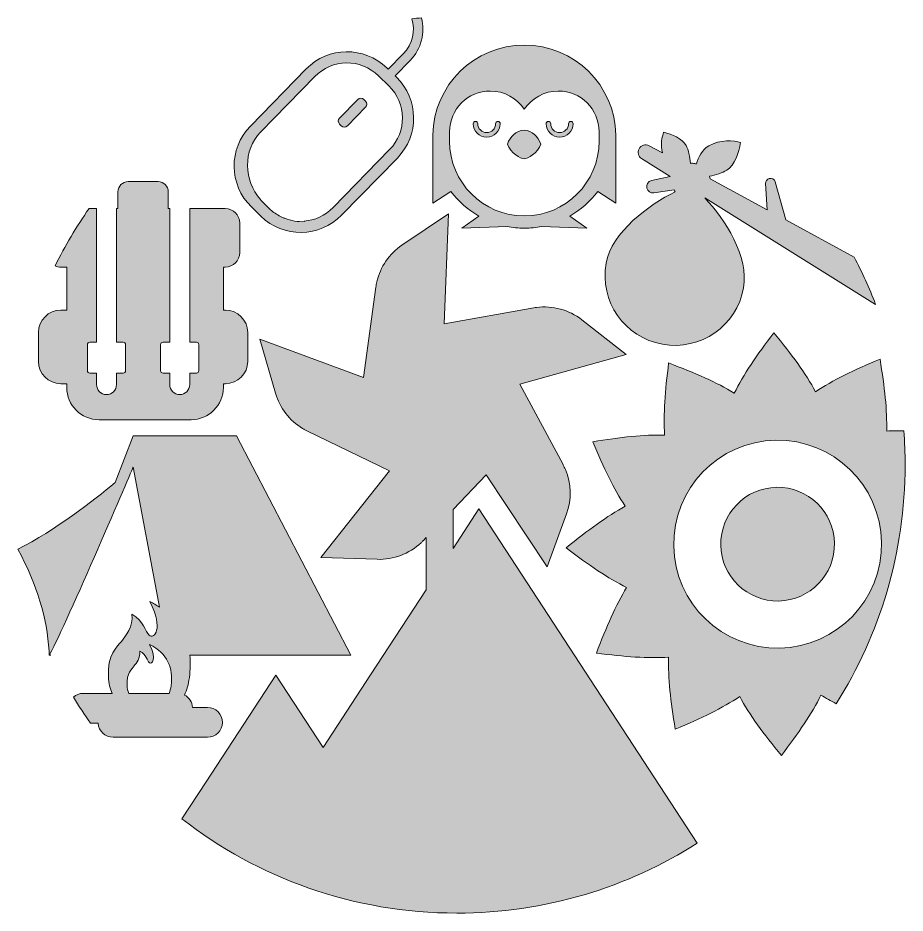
# Model space of a CAD drawing. Header units: inches. Extents: x -2159 to 3042, y -1353 to -29.
# Drawn here: x -944 to -192, y -1353 to -594 of the extents above; entities that cross this region are included whole.
import ezdxf

# ---------------------------------------------------------------- set-up
doc = ezdxf.new("R2010")
doc.units = ezdxf.units.IN
doc.header["$MEASUREMENT"] = 0
doc.layers.add('Layer 1', color=7, linetype='Continuous')

# ---------------------------------------------------------------- blocks, each defined once
blk = doc.blocks.new('block 75')
at = {"layer": 'Layer 1', "true_color": 0xffffff}
h = blk.add_hatch(color=7, dxfattribs=at)
h.dxf.hatch_style = 2
edge = h.paths.add_edge_path()
edge.add_spline(control_points=[(-738.14, -762.27), (-719.01, -780.94), (-688.36, -780.55), (-669.7, -761.41), (-669.7, -761.41), (-622.42, -712.93), (-622.42, -712.93), (-603.75, -693.79), (-604.14, -663.15), (-623.28, -644.48), (-623.28, -644.48), (-624.42, -643.36), (-624.42, -643.36), (-624.42, -643.36), (-611.61, -630.23), (-611.61, -630.23), (-602.01, -620.38), (-598.82, -606.62), (-601.99, -594.17), (-604.72, -594.38), (-607.44, -594.63), (-610.16, -594.9), (-607.1, -605.03), (-609.49, -616.49), (-617.39, -624.6), (-617.39, -624.6), (-630.2, -637.73), (-630.2, -637.73), (-630.2, -637.73), (-631.35, -636.61), (-631.35, -636.61), (-650.48, -617.95), (-681.13, -618.34), (-699.79, -637.47), (-699.79, -637.47), (-747.07, -685.96), (-747.07, -685.96), (-765.73, -705.1), (-765.35, -735.74), (-746.21, -754.41), (-746.21, -754.41), (-738.14, -762.27), (-738.14, -762.27)], knot_values=[0, 0, 0, 0, 1, 1, 1, 2, 2, 2, 3, 3, 3, 4, 4, 4, 5, 5, 5, 6, 6, 6, 7, 7, 7, 8, 8, 8, 9, 9, 9, 10, 10, 10, 11, 11, 11, 12, 12, 12, 13, 13, 13, 14, 14, 14, 14], degree=3, periodic=1)
edge = h.paths.add_edge_path()
edge.add_spline(control_points=[(-738.46, -690.99), (-738.46, -690.99), (-726.82, -679.05), (-726.82, -679.05), (-726.82, -679.05), (-692.52, -643.88), (-692.52, -643.88), (-677.78, -628.76), (-653.57, -628.46), (-638.45, -643.2), (-638.45, -643.2), (-629.68, -651.75), (-629.68, -651.75), (-614.57, -666.5), (-614.26, -690.7), (-629, -705.82), (-629, -705.82), (-676.97, -755.01), (-676.97, -755.01), (-683.75, -761.96), (-692.52, -765.77), (-701.5, -766.43), (-701.31, -766.61), (-701.14, -766.76), (-701.02, -766.88), (-706.76, -767.13), (-712.54, -766.18), (-717.97, -764.04), (-718.29, -763.92), (-718.6, -763.79), (-718.92, -763.66), (-719.03, -763.61), (-719.15, -763.56), (-719.27, -763.51), (-722.42, -762.18), (-725.43, -760.41), (-728.21, -758.18), (-729.36, -757.28), (-730.48, -756.31), (-731.55, -755.26), (-731.55, -755.26), (-736.17, -750.76), (-736.17, -750.76), (-736.66, -750.28), (-737.14, -749.78), (-737.6, -749.28), (-737.6, -749.28), (-737.73, -749.16), (-737.73, -749.16), (-738.06, -748.84), (-738.33, -748.51), (-738.58, -748.18), (-752.54, -732.06), (-753.47, -706.39), (-738.46, -690.99)], knot_values=[0, 0, 0, 0, 1, 1, 1, 2, 2, 2, 3, 3, 3, 4, 4, 4, 5, 5, 5, 6, 6, 6, 7, 7, 7, 8, 8, 8, 9, 9, 9, 10, 10, 10, 11, 11, 11, 12, 12, 12, 13, 13, 13, 14, 14, 14, 15, 15, 15, 16, 16, 16, 17, 17, 17, 18, 18, 18, 18], degree=3, periodic=1)
h = blk.add_hatch(color=7, dxfattribs=at)
h.dxf.hatch_style = 2
edge = h.paths.add_edge_path()
edge.add_spline(control_points=[(-553.4, -762.14), (-553.4, -762.14), (-567.77, -772.43), (-567.77, -772.43), (-567.77, -772.43), (-529.46, -771.03), (-529.46, -771.03), (-524.71, -771.94), (-519.82, -772.43), (-514.8, -772.43), (-509.78, -772.43), (-504.89, -771.94), (-500.14, -771.03), (-500.14, -771.03), (-461.83, -772.43), (-461.83, -772.43), (-461.83, -772.43), (-476.2, -762.14), (-476.2, -762.14), (-466.96, -756.84), (-458.91, -749.7), (-452.57, -741.21), (-452.57, -741.21), (-437.18, -751.08), (-437.18, -751.08), (-437.18, -751.08), (-437.18, -693.35), (-437.18, -693.35), (-437.18, -693.35), (-437.22, -693.38), (-437.22, -693.38), (-437.98, -651.18), (-472.41, -617.19), (-514.8, -617.19), (-557.19, -617.19), (-591.62, -651.18), (-592.38, -693.38), (-592.38, -693.38), (-592.42, -693.35), (-592.42, -693.35), (-592.42, -693.35), (-592.42, -751.08), (-592.42, -751.08), (-592.42, -751.08), (-577.03, -741.21), (-577.03, -741.21), (-570.69, -749.7), (-562.64, -756.84), (-553.4, -762.14)], knot_values=[0, 0, 0, 0, 1, 1, 1, 2, 2, 2, 3, 3, 3, 4, 4, 4, 5, 5, 5, 6, 6, 6, 7, 7, 7, 8, 8, 8, 9, 9, 9, 10, 10, 10, 11, 11, 11, 12, 12, 12, 13, 13, 13, 14, 14, 14, 15, 15, 15, 16, 16, 16, 16], degree=3, periodic=1)
edge = h.paths.add_edge_path()
edge.add_spline(control_points=[(-578.18, -690.71), (-578.18, -671.62), (-562.71, -656.15), (-543.62, -656.15), (-531.58, -656.15), (-520.99, -662.31), (-514.8, -671.64), (-508.61, -662.31), (-498.02, -656.15), (-485.98, -656.15), (-466.89, -656.15), (-451.42, -671.62), (-451.42, -690.71), (-451.42, -693.35), (-451.42, -698.61), (-451.42, -698.61), (-451.42, -733.61), (-479.8, -761.99), (-514.8, -761.99), (-549.8, -761.99), (-578.18, -733.61), (-578.18, -698.61), (-578.18, -698.61), (-578.18, -693.43), (-578.18, -690.71)], knot_values=[0, 0, 0, 0, 1, 1, 1, 2, 2, 2, 3, 3, 3, 4, 4, 4, 5, 5, 5, 6, 6, 6, 7, 7, 7, 8, 8, 8, 8], degree=3, periodic=1)
h = blk.add_hatch(color=7, dxfattribs=at)
h.dxf.hatch_style = 2
edge = h.paths.add_edge_path()
edge.add_spline(control_points=[(-669.96, -685.7), (-668.52, -687.11), (-666.21, -687.08), (-664.8, -685.63), (-664.8, -685.63), (-649.34, -669.78), (-649.34, -669.78), (-647.94, -668.34), (-647.96, -666.03), (-649.41, -664.62), (-649.41, -664.62), (-650.82, -663.24), (-650.82, -663.24), (-652.27, -661.84), (-654.58, -661.87), (-655.98, -663.31), (-655.98, -663.31), (-671.44, -679.16), (-671.44, -679.16), (-672.85, -680.6), (-672.82, -682.91), (-671.37, -684.32), (-671.37, -684.32), (-669.96, -685.7), (-669.96, -685.7)], knot_values=[0, 0, 0, 0, 1, 1, 1, 2, 2, 2, 3, 3, 3, 4, 4, 4, 5, 5, 5, 6, 6, 6, 7, 7, 7, 8, 8, 8, 8], degree=3, periodic=1)
h = blk.add_hatch(color=7, dxfattribs=at)
h.dxf.hatch_style = 2
edge = h.paths.add_edge_path()
edge.add_spline(control_points=[(-546.7, -695.29), (-540.39, -695.29), (-535.26, -690.15), (-535.26, -683.85), (-535.26, -682.77), (-536.13, -681.91), (-537.2, -681.91), (-538.27, -681.91), (-539.14, -682.77), (-539.14, -683.85), (-539.14, -688.01), (-542.53, -691.41), (-546.7, -691.41), (-550.87, -691.41), (-554.26, -688.01), (-554.26, -683.85), (-554.26, -682.77), (-555.13, -681.91), (-556.2, -681.91), (-557.27, -681.91), (-558.14, -682.77), (-558.14, -683.85), (-558.14, -690.15), (-553.01, -695.29), (-546.7, -695.29)], knot_values=[0, 0, 0, 0, 1, 1, 1, 2, 2, 2, 3, 3, 3, 4, 4, 4, 5, 5, 5, 6, 6, 6, 7, 7, 7, 8, 8, 8, 8], degree=3, periodic=1)
h = blk.add_hatch(color=7, dxfattribs=at)
h.dxf.hatch_style = 2
edge = h.paths.add_edge_path()
edge.add_spline(control_points=[(-484.89, -695.29), (-478.58, -695.29), (-473.45, -690.15), (-473.45, -683.85), (-473.45, -682.77), (-474.32, -681.91), (-475.39, -681.91), (-476.46, -681.91), (-477.33, -682.77), (-477.33, -683.85), (-477.33, -688.01), (-480.72, -691.41), (-484.89, -691.41), (-489.06, -691.41), (-492.45, -688.01), (-492.45, -683.85), (-492.45, -682.77), (-493.32, -681.91), (-494.39, -681.91), (-495.46, -681.91), (-496.33, -682.77), (-496.33, -683.85), (-496.33, -690.15), (-491.2, -695.29), (-484.89, -695.29)], knot_values=[0, 0, 0, 0, 1, 1, 1, 2, 2, 2, 3, 3, 3, 4, 4, 4, 5, 5, 5, 6, 6, 6, 7, 7, 7, 8, 8, 8, 8], degree=3, periodic=1)
h = blk.add_hatch(color=7, dxfattribs=at)
h.dxf.hatch_style = 2
edge = h.paths.add_edge_path()
edge.add_spline(control_points=[(-514.96, -713.56), (-512.22, -713.56), (-503.32, -708.87), (-500.73, -701.08), (-503.4, -694.56), (-507.85, -689.71), (-514.96, -689.3), (-522.08, -689.71), (-526.53, -694.56), (-529.2, -701.08), (-526.61, -708.87), (-517.71, -713.56), (-514.96, -713.56)], knot_values=[0, 0, 0, 0, 1, 1, 1, 2, 2, 2, 3, 3, 3, 4, 4, 4, 4], degree=3, periodic=1)
h = blk.add_hatch(color=7, dxfattribs=at)
h.dxf.hatch_style = 2
edge = h.paths.add_edge_path()
edge.add_spline(control_points=[(-445.48, -802.15), (-451.22, -834.33), (-429.78, -865.07), (-397.6, -870.81), (-365.42, -876.56), (-334.68, -855.12), (-328.94, -822.94), (-324.32, -797.06), (-344.49, -764.44), (-361.88, -746.78), (-361.88, -746.78), (-217.07, -836.99), (-217.07, -836.99), (-222.35, -823.21), (-228.42, -809.81), (-235.21, -796.85), (-235.21, -796.85), (-293.14, -765.43), (-293.14, -765.43), (-293.14, -765.43), (-302.07, -733.24), (-302.07, -733.24), (-302.69, -731.02), (-304.98, -729.72), (-307.2, -730.34), (-309.12, -730.87), (-310.35, -732.68), (-310.24, -734.59), (-310.24, -734.59), (-308.94, -756.86), (-308.94, -756.86), (-308.94, -756.86), (-357.29, -730.64), (-357.29, -730.64), (-357.44, -729.85), (-357.62, -729.07), (-357.87, -728.32), (-352.31, -727.34), (-346.93, -725.4), (-343.21, -723.22), (-336.43, -719.26), (-332.88, -708.2), (-331.4, -699.91), (-337.13, -697.99), (-348.88, -697.02), (-358.44, -702.73), (-364.31, -706.24), (-367.21, -712.13), (-368.91, -717.98), (-369.36, -717.85), (-369.81, -717.74), (-370.28, -717.66), (-371.54, -717.43), (-372.78, -717.38), (-374.01, -717.45), (-374.25, -711.89), (-375.76, -706.17), (-377.66, -702.35), (-380.62, -696.39), (-389.76, -692.76), (-396.68, -691.04), (-398.22, -694.78), (-399.47, -701.75), (-397.8, -708.67), (-397.8, -708.67), (-409.02, -702.58), (-409.02, -702.58), (-412.08, -700.92), (-415.91, -702.06), (-417.57, -705.12), (-419.16, -708.06), (-418.16, -711.72), (-415.36, -713.47), (-415.36, -713.47), (-391.04, -728.62), (-391.04, -728.62), (-391.04, -728.62), (-406.92, -732.1), (-406.92, -732.1), (-409.8, -732.73), (-411.63, -735.57), (-411, -738.45), (-410.39, -741.21), (-407.73, -743), (-404.98, -742.58), (-404.98, -742.58), (-387.81, -739.96), (-387.81, -739.96), (-387.54, -740.57), (-387.25, -741.17), (-386.9, -741.74), (-408.97, -752.14), (-440.81, -775.97), (-445.48, -802.15)], knot_values=[0, 0, 0, 0, 1, 1, 1, 2, 2, 2, 3, 3, 3, 4, 4, 4, 5, 5, 5, 6, 6, 6, 7, 7, 7, 8, 8, 8, 9, 9, 9, 10, 10, 10, 11, 11, 11, 12, 12, 12, 13, 13, 13, 14, 14, 14, 15, 15, 15, 16, 16, 16, 17, 17, 17, 18, 18, 18, 19, 19, 19, 20, 20, 20, 21, 21, 21, 22, 22, 22, 23, 23, 23, 24, 24, 24, 25, 25, 25, 26, 26, 26, 27, 27, 27, 28, 28, 28, 29, 29, 29, 30, 30, 30, 31, 31, 31, 31], degree=3, periodic=1)
h = blk.add_hatch(color=7, dxfattribs=at)
h.dxf.hatch_style = 2
edge = h.paths.add_edge_path()
edge.add_spline(control_points=[(-907.76, -904.24), (-907.76, -904.24), (-902.73, -904.24), (-902.73, -904.24), (-902.73, -904.24), (-902.73, -907.38), (-902.73, -907.38), (-902.73, -922.52), (-890.46, -934.79), (-875.32, -934.79), (-875.32, -934.79), (-797.34, -934.79), (-797.34, -934.79), (-782.2, -934.79), (-769.93, -922.52), (-769.93, -907.38), (-769.93, -907.38), (-769.93, -904.24), (-769.93, -904.24), (-769.93, -904.24), (-768.17, -904.24), (-768.17, -904.24), (-757.72, -904.24), (-749.24, -895.77), (-749.24, -885.32), (-749.24, -885.32), (-749.24, -860.84), (-749.24, -860.84), (-749.24, -850.39), (-757.72, -841.92), (-768.17, -841.92), (-768.17, -841.92), (-769.93, -841.92), (-769.93, -841.92), (-769.93, -841.92), (-769.93, -805.41), (-769.93, -805.41), (-769.93, -805.41), (-768.35, -805.41), (-768.35, -805.41), (-761.55, -805.41), (-756.05, -799.9), (-756.05, -793.11), (-756.05, -793.11), (-756.05, -768.08), (-756.05, -768.08), (-756.05, -761.29), (-761.55, -755.79), (-768.35, -755.79), (-768.35, -755.79), (-798.5, -755.79), (-798.5, -755.79), (-798.5, -755.79), (-798.5, -869.13), (-798.5, -869.13), (-798.5, -869.13), (-792.76, -869.13), (-792.76, -869.13), (-791.65, -869.13), (-790.75, -870.04), (-790.75, -871.15), (-790.75, -871.15), (-790.75, -893.24), (-790.75, -893.24), (-790.75, -894.35), (-791.65, -895.26), (-792.76, -895.26), (-792.76, -895.26), (-798.5, -895.26), (-798.5, -895.26), (-798.5, -895.26), (-798.5, -905.05), (-798.5, -905.05), (-798.5, -909.71), (-802.28, -913.49), (-806.94, -913.49), (-811.6, -913.49), (-815.37, -909.71), (-815.37, -905.05), (-815.37, -905.05), (-815.37, -895.26), (-815.37, -895.26), (-815.37, -895.26), (-821.11, -895.26), (-821.11, -895.26), (-822.23, -895.26), (-823.13, -894.35), (-823.13, -893.24), (-823.13, -893.24), (-823.13, -871.15), (-823.13, -871.15), (-823.13, -870.04), (-822.23, -869.13), (-821.11, -869.13), (-821.11, -869.13), (-815.37, -869.13), (-815.37, -869.13), (-815.37, -869.13), (-815.37, -755.79), (-815.37, -755.79), (-815.37, -755.79), (-816.6, -755.79), (-816.6, -755.79), (-816.6, -755.79), (-816.6, -741.63), (-816.6, -741.63), (-816.6, -736.82), (-820.5, -732.93), (-825.31, -732.93), (-825.31, -732.93), (-850.62, -732.93), (-850.62, -732.93), (-855.43, -732.93), (-859.33, -736.82), (-859.33, -741.63), (-859.33, -741.63), (-859.33, -755.79), (-859.33, -755.79), (-859.33, -755.79), (-860.55, -755.79), (-860.55, -755.79), (-860.55, -755.79), (-860.55, -869.13), (-860.55, -869.13), (-860.55, -869.13), (-854.81, -869.13), (-854.81, -869.13), (-853.7, -869.13), (-852.79, -870.04), (-852.79, -871.15), (-852.79, -871.15), (-852.79, -893.24), (-852.79, -893.24), (-852.79, -894.35), (-853.7, -895.26), (-854.81, -895.26), (-854.81, -895.26), (-860.55, -895.26), (-860.55, -895.26), (-860.55, -895.26), (-860.55, -905.05), (-860.55, -905.05), (-860.55, -909.71), (-864.33, -913.49), (-868.99, -913.49), (-873.65, -913.49), (-877.42, -909.71), (-877.42, -905.05), (-877.42, -905.05), (-877.42, -895.26), (-877.42, -895.26), (-877.42, -895.26), (-883.16, -895.26), (-883.16, -895.26), (-884.27, -895.26), (-885.18, -894.35), (-885.18, -893.24), (-885.18, -893.24), (-885.18, -871.15), (-885.18, -871.15), (-885.18, -870.04), (-884.27, -869.13), (-883.16, -869.13), (-883.16, -869.13), (-877.42, -869.13), (-877.42, -869.13), (-877.42, -869.13), (-877.42, -755.79), (-877.42, -755.79), (-877.42, -755.79), (-883.83, -755.79), (-883.83, -755.79), (-894.57, -771.17), (-904.2, -787.39), (-912.6, -804.32), (-911.07, -805.01), (-909.37, -805.41), (-907.58, -805.41), (-907.58, -805.41), (-902.73, -805.41), (-902.73, -805.41), (-902.73, -805.41), (-902.73, -841.92), (-902.73, -841.92), (-902.73, -841.92), (-907.76, -841.92), (-907.76, -841.92), (-918.21, -841.92), (-926.68, -850.39), (-926.68, -860.84), (-926.68, -860.84), (-926.68, -885.32), (-926.68, -885.32), (-926.68, -895.77), (-918.21, -904.24), (-907.76, -904.24)], knot_values=[0, 0, 0, 0, 1, 1, 1, 2, 2, 2, 3, 3, 3, 4, 4, 4, 5, 5, 5, 6, 6, 6, 7, 7, 7, 8, 8, 8, 9, 9, 9, 10, 10, 10, 11, 11, 11, 12, 12, 12, 13, 13, 13, 14, 14, 14, 15, 15, 15, 16, 16, 16, 17, 17, 17, 18, 18, 18, 19, 19, 19, 20, 20, 20, 21, 21, 21, 22, 22, 22, 23, 23, 23, 24, 24, 24, 25, 25, 25, 26, 26, 26, 27, 27, 27, 28, 28, 28, 29, 29, 29, 30, 30, 30, 31, 31, 31, 32, 32, 32, 33, 33, 33, 34, 34, 34, 35, 35, 35, 36, 36, 36, 37, 37, 37, 38, 38, 38, 39, 39, 39, 40, 40, 40, 41, 41, 41, 42, 42, 42, 43, 43, 43, 44, 44, 44, 45, 45, 45, 46, 46, 46, 47, 47, 47, 48, 48, 48, 49, 49, 49, 50, 50, 50, 51, 51, 51, 52, 52, 52, 53, 53, 53, 54, 54, 54, 55, 55, 55, 56, 56, 56, 57, 57, 57, 58, 58, 58, 59, 59, 59, 60, 60, 60, 61, 61, 61, 62, 62, 62, 63, 63, 63, 64, 64, 64, 65, 65, 65, 65], degree=3, periodic=1)
h = blk.add_hatch(color=7, dxfattribs=at)
h.dxf.hatch_style = 2
edge = h.paths.add_edge_path()
edge.add_spline(control_points=[(-575.16, -1043.82), (-575.16, -1043.82), (-575.16, -1010.79), (-575.16, -1010.79), (-575.16, -1010.79), (-547.1, -981.57), (-547.1, -981.57), (-547.1, -981.57), (-495.32, -1059.44), (-495.32, -1059.44), (-495.32, -1059.44), (-479.02, -1014.63), (-479.02, -1014.63), (-474.56, -1002.37), (-474.96, -988.93), (-480, -977.01), (-480, -977.01), (-480, -977.01), (-480, -977.01), (-480, -977.01), (-480, -977.01), (-480, -977), (-480.3, -976.3), (-480.61, -975.6), (-480.94, -974.9), (-481.28, -974.18), (-481.64, -973.47), (-482.01, -972.77), (-482.01, -972.77), (-518.5, -904.6), (-518.5, -904.6), (-518.5, -904.6), (-428.44, -879.42), (-428.44, -879.42), (-428.44, -879.42), (-466.02, -850.07), (-466.02, -850.07), (-476.92, -841.56), (-490.76, -837.83), (-504.4, -839.62), (-505.19, -839.72), (-505.98, -839.84), (-506.76, -839.98), (-506.76, -839.98), (-582.87, -853.62), (-582.87, -853.62), (-582.87, -853.62), (-578.99, -760.18), (-578.99, -760.18), (-578.99, -760.18), (-618.51, -786.86), (-618.51, -786.86), (-629.33, -794.16), (-636.9, -805.27), (-639.83, -817.87), (-639.83, -817.87), (-639.83, -817.87), (-639.83, -817.88), (-640, -818.62), (-640.17, -819.37), (-640.31, -820.13), (-640.46, -820.91), (-640.59, -821.7), (-640.7, -822.49), (-640.7, -822.49), (-651.24, -899.08), (-651.24, -899.08), (-651.24, -899.08), (-738.91, -866.52), (-738.91, -866.52), (-738.91, -866.52), (-725.75, -912.35), (-725.75, -912.35), (-722.15, -924.89), (-713.93, -935.53), (-702.84, -942.21), (-702.84, -942.21), (-702.84, -942.21), (-702.84, -942.21), (-702.84, -942.21), (-702.84, -942.21), (-702.84, -942.22), (-702.18, -942.61), (-701.52, -943), (-700.84, -943.36), (-700.15, -943.74), (-699.44, -944.11), (-698.72, -944.46), (-698.72, -944.46), (-629.13, -978.16), (-629.13, -978.16), (-629.13, -978.16), (-687.2, -1051.47), (-687.2, -1051.47), (-687.2, -1051.47), (-639.54, -1053.12), (-639.54, -1053.12), (-625.72, -1053.6), (-612.33, -1048.49), (-602.35, -1039.01), (-601.79, -1038.49), (-601.25, -1037.95), (-600.72, -1037.4), (-600.7, -1037.38), (-600.67, -1037.36), (-600.65, -1037.34), (-600.65, -1037.34), (-598.13, -1034.72), (-598.13, -1034.72), (-598.13, -1034.72), (-598.13, -1079), (-598.13, -1079), (-598.13, -1079), (-645.27, -1151.17), (-645.27, -1151.17), (-645.27, -1151.17), (-685.36, -1212.57), (-685.36, -1212.57), (-685.36, -1212.57), (-725.36, -1151.29), (-725.36, -1151.29), (-725.36, -1151.29), (-784.58, -1241.69), (-784.58, -1241.69), (-784.58, -1241.69), (-784.58, -1241.69), (-784.58, -1241.69), (-784.58, -1241.69), (-805.15, -1273.08), (-805.15, -1273.08), (-740.78, -1323.17), (-659.88, -1353), (-572, -1353), (-496.99, -1353), (-427.06, -1331.26), (-368.16, -1293.75), (-368.16, -1293.75), (-553.27, -1010.3), (-553.27, -1010.3), (-553.27, -1010.3), (-575.16, -1043.82), (-575.16, -1043.82)], knot_values=[0, 0, 0, 0, 1, 1, 1, 2, 2, 2, 3, 3, 3, 4, 4, 4, 5, 5, 5, 6, 6, 6, 7, 7, 7, 8, 8, 8, 9, 9, 9, 10, 10, 10, 11, 11, 11, 12, 12, 12, 13, 13, 13, 14, 14, 14, 15, 15, 15, 16, 16, 16, 17, 17, 17, 18, 18, 18, 19, 19, 19, 20, 20, 20, 21, 21, 21, 22, 22, 22, 23, 23, 23, 24, 24, 24, 25, 25, 25, 26, 26, 26, 27, 27, 27, 28, 28, 28, 29, 29, 29, 30, 30, 30, 31, 31, 31, 32, 32, 32, 33, 33, 33, 34, 34, 34, 35, 35, 35, 36, 36, 36, 37, 37, 37, 38, 38, 38, 39, 39, 39, 40, 40, 40, 41, 41, 41, 42, 42, 42, 43, 43, 43, 44, 44, 44, 45, 45, 45, 46, 46, 46, 47, 47, 47, 47], degree=3, periodic=1)
h = blk.add_hatch(color=7, dxfattribs=at)
h.dxf.hatch_style = 2
edge = h.paths.add_edge_path()
edge.add_spline(control_points=[(-193.08, -944.1), (-198.13, -944.04), (-202.98, -944.15), (-207.62, -944.44), (-207.15, -927.04), (-209.33, -907.02), (-213.26, -883.48), (-235.29, -892.64), (-253.42, -901.42), (-267.92, -911.05), (-276.21, -895.75), (-288.11, -879.49), (-303.28, -861.08), (-317.78, -880.03), (-329.09, -896.7), (-336.83, -912.28), (-351.66, -903.18), (-370.1, -895.05), (-392.44, -886.69), (-395.53, -910.35), (-396.99, -930.44), (-395.9, -947.81), (-413.29, -947.34), (-433.32, -949.52), (-456.85, -953.45), (-447.7, -975.48), (-438.92, -993.61), (-429.29, -1008.11), (-444.59, -1016.4), (-460.84, -1028.3), (-479.26, -1043.47), (-460.31, -1057.97), (-443.64, -1069.28), (-428.06, -1077.02), (-437.16, -1091.85), (-445.29, -1110.29), (-453.65, -1132.63), (-429.99, -1135.72), (-409.9, -1137.18), (-392.53, -1136.09), (-393, -1153.49), (-390.82, -1173.51), (-386.89, -1197.04), (-364.86, -1187.89), (-346.73, -1179.11), (-332.23, -1169.48), (-323.94, -1184.78), (-312.04, -1201.03), (-296.87, -1219.45), (-282.37, -1200.5), (-271.05, -1183.83), (-263.31, -1168.25), (-259.28, -1170.72), (-254.97, -1173.13), (-250.39, -1175.48), (-213.41, -1116.86), (-192, -1047.43), (-192, -973), (-192, -963.28), (-192.37, -953.64), (-193.08, -944.1)], knot_values=[0, 0, 0, 0, 1, 1, 1, 2, 2, 2, 3, 3, 3, 4, 4, 4, 5, 5, 5, 6, 6, 6, 7, 7, 7, 8, 8, 8, 9, 9, 9, 10, 10, 10, 11, 11, 11, 12, 12, 12, 13, 13, 13, 14, 14, 14, 15, 15, 15, 16, 16, 16, 17, 17, 17, 18, 18, 18, 19, 19, 19, 20, 20, 20, 20], degree=3, periodic=1)
edge = h.paths.add_edge_path()
edge.add_spline(control_points=[(-298.5, -1128.36), (-347.15, -1129.24), (-387.3, -1090.5), (-388.17, -1041.84), (-389.04, -993.18), (-350.31, -953.03), (-301.65, -952.16), (-252.99, -951.29), (-212.84, -990.03), (-211.97, -1038.69), (-211.1, -1087.34), (-249.84, -1127.49), (-298.5, -1128.36)], knot_values=[0, 0, 0, 0, 1, 1, 1, 2, 2, 2, 3, 3, 3, 4, 4, 4, 4], degree=3, periodic=1)
h = blk.add_hatch(color=7, dxfattribs=at)
h.dxf.hatch_style = 2
edge = h.paths.add_edge_path()
edge.add_spline(control_points=[(-770.76, -1191.32), (-770.76, -1184.34), (-776.41, -1178.68), (-783.39, -1178.68), (-783.39, -1178.68), (-796.06, -1178.68), (-796.06, -1178.68), (-796.31, -1174.07), (-799.03, -1170.12), (-802.92, -1168.13), (-800.94, -1163.9), (-799.54, -1158.99), (-798.79, -1153.39), (-797.88, -1146.64), (-797.73, -1140.25), (-798.4, -1134.22), (-798.4, -1134.22), (-764.03, -1134.22), (-764.03, -1134.22), (-764.03, -1134.22), (-764.03, -1134.22), (-764.03, -1134.22), (-764.03, -1134.22), (-661.81, -1134.22), (-661.81, -1134.22), (-661.81, -1134.22), (-758.78, -948.3), (-758.78, -948.3), (-758.78, -948.3), (-846.4, -948.3), (-846.4, -948.3), (-846.4, -948.3), (-861.62, -988.09), (-861.62, -988.09), (-880.06, -1003.38), (-912.58, -1028.61), (-944.12, -1044.53), (-927.91, -1074.44), (-919.34, -1102.95), (-917.72, -1130.94), (-917.66, -1132.03), (-917.58, -1133.13), (-917.54, -1134.22), (-917.31, -1133.83), (-917.06, -1133.39), (-916.81, -1132.92), (-903.04, -1108.01), (-846.4, -975.01), (-846.4, -975.01), (-846.4, -975.01), (-824.07, -1093.69), (-824.07, -1093.69), (-826.6, -1092.02), (-829.32, -1090.42), (-832.26, -1088.91), (-820.24, -1112.4), (-828.74, -1120.92), (-832.76, -1117.47), (-836.18, -1114.53), (-837.28, -1105.13), (-847.5, -1099.64), (-846.02, -1110.01), (-853.11, -1118.36), (-856.4, -1122.67), (-859.7, -1126.99), (-868.59, -1133.97), (-867.44, -1152.89), (-867.12, -1158.19), (-865.99, -1162.79), (-864.22, -1166.75), (-864.22, -1166.75), (-888.49, -1166.75), (-888.49, -1166.75), (-888.52, -1166.75), (-888.56, -1166.75), (-888.6, -1166.75), (-888.63, -1166.75), (-888.67, -1166.75), (-888.7, -1166.75), (-891.91, -1166.75), (-894.83, -1167.95), (-897.06, -1169.93), (-892.48, -1177.47), (-887.64, -1184.83), (-882.57, -1192.01), (-882.57, -1192.01), (-876.03, -1192.01), (-876.03, -1192.01), (-875.67, -1198.66), (-870.18, -1203.95), (-863.44, -1203.95), (-863.4, -1203.95), (-863.37, -1203.94), (-863.33, -1203.94), (-863.29, -1203.94), (-863.26, -1203.95), (-863.22, -1203.95), (-863.22, -1203.95), (-783.39, -1203.95), (-783.39, -1203.95), (-776.41, -1203.95), (-770.76, -1198.29), (-770.76, -1191.32)], knot_values=[0, 0, 0, 0, 1, 1, 1, 2, 2, 2, 3, 3, 3, 4, 4, 4, 5, 5, 5, 6, 6, 6, 7, 7, 7, 8, 8, 8, 9, 9, 9, 10, 10, 10, 11, 11, 11, 12, 12, 12, 13, 13, 13, 14, 14, 14, 15, 15, 15, 16, 16, 16, 17, 17, 17, 18, 18, 18, 19, 19, 19, 20, 20, 20, 21, 21, 21, 22, 22, 22, 23, 23, 23, 24, 24, 24, 25, 25, 25, 26, 26, 26, 27, 27, 27, 28, 28, 28, 29, 29, 29, 30, 30, 30, 31, 31, 31, 32, 32, 32, 33, 33, 33, 34, 34, 34, 34], degree=3, periodic=1)
edge = h.paths.add_edge_path()
edge.add_spline(control_points=[(-814.3, -1160.23), (-814.62, -1162.64), (-815.17, -1164.8), (-815.91, -1166.75), (-815.91, -1166.75), (-850.16, -1166.75), (-850.16, -1166.75), (-850.94, -1164.77), (-851.46, -1162.52), (-851.61, -1159.95), (-852.23, -1149.67), (-847.4, -1145.88), (-845.61, -1143.53), (-843.82, -1141.19), (-839.97, -1136.65), (-840.77, -1131.01), (-835.22, -1133.99), (-834.62, -1139.11), (-832.76, -1140.7), (-830.58, -1142.58), (-825.96, -1137.95), (-832.49, -1125.18), (-817.18, -1133.05), (-812.26, -1145), (-814.3, -1160.23)], knot_values=[0, 0, 0, 0, 1, 1, 1, 2, 2, 2, 3, 3, 3, 4, 4, 4, 5, 5, 5, 6, 6, 6, 7, 7, 7, 8, 8, 8, 8], degree=3, periodic=1)
h = blk.add_hatch(color=7, dxfattribs=at)
h.dxf.hatch_style = 2
edge = h.paths.add_edge_path()
edge.add_spline(control_points=[(-300.94, -992.08), (-327.55, -992.55), (-348.74, -1014.51), (-348.26, -1041.13), (-347.78, -1067.74), (-325.82, -1088.93), (-299.21, -1088.45), (-272.6, -1087.98), (-251.41, -1066.01), (-251.89, -1039.4), (-252.36, -1012.79), (-274.32, -991.6), (-300.94, -992.08)], knot_values=[0, 0, 0, 0, 1, 1, 1, 2, 2, 2, 3, 3, 3, 4, 4, 4, 4], degree=3, periodic=1)
h = blk.add_hatch(color=7, dxfattribs=at)
h.dxf.hatch_style = 2
h.paths.add_polyline_path([(-917.54, -1134.22), (-917.54, -1134.22), (-916.2, -1134.22), (-916.2, -1134.22)])
at = {"layer": 'Layer 1', "lineweight": 0}
blk.add_lwpolyline([(-917.54, -1134.22), (-917.54, -1134.22), (-916.2, -1134.22), (-916.2, -1134.22), (-917.54, -1134.22)], dxfattribs=at)
for points, knots in [([(-738.14, -762.27), (-719.01, -780.94), (-688.36, -780.55), (-669.7, -761.41), (-669.7, -761.41), (-622.42, -712.93), (-622.42, -712.93), (-603.75, -693.79), (-604.14, -663.15), (-623.28, -644.48), (-623.28, -644.48), (-624.42, -643.36), (-624.42, -643.36), (-624.42, -643.36), (-611.61, -630.23), (-611.61, -630.23), (-602.01, -620.38), (-598.82, -606.62), (-601.99, -594.17), (-604.72, -594.38), (-607.44, -594.63), (-610.16, -594.9), (-607.1, -605.03), (-609.49, -616.49), (-617.39, -624.6), (-617.39, -624.6), (-630.2, -637.73), (-630.2, -637.73), (-630.2, -637.73), (-631.35, -636.61), (-631.35, -636.61), (-650.48, -617.95), (-681.13, -618.34), (-699.79, -637.47), (-699.79, -637.47), (-747.07, -685.96), (-747.07, -685.96), (-765.73, -705.1), (-765.35, -735.74), (-746.21, -754.41), (-746.21, -754.41), (-738.14, -762.27), (-738.14, -762.27)], [0, 0, 0, 0, 1, 1, 1, 2, 2, 2, 3, 3, 3, 4, 4, 4, 5, 5, 5, 6, 6, 6, 7, 7, 7, 8, 8, 8, 9, 9, 9, 10, 10, 10, 11, 11, 11, 12, 12, 12, 13, 13, 13, 14, 14, 14, 14]), ([(-553.4, -762.14), (-553.4, -762.14), (-567.77, -772.43), (-567.77, -772.43), (-567.77, -772.43), (-529.46, -771.03), (-529.46, -771.03), (-524.71, -771.94), (-519.82, -772.43), (-514.8, -772.43), (-509.78, -772.43), (-504.89, -771.94), (-500.14, -771.03), (-500.14, -771.03), (-461.83, -772.43), (-461.83, -772.43), (-461.83, -772.43), (-476.2, -762.14), (-476.2, -762.14), (-466.96, -756.84), (-458.91, -749.7), (-452.57, -741.21), (-452.57, -741.21), (-437.18, -751.08), (-437.18, -751.08), (-437.18, -751.08), (-437.18, -693.35), (-437.18, -693.35), (-437.18, -693.35), (-437.22, -693.38), (-437.22, -693.38), (-437.98, -651.18), (-472.41, -617.19), (-514.8, -617.19), (-557.19, -617.19), (-591.62, -651.18), (-592.38, -693.38), (-592.38, -693.38), (-592.42, -693.35), (-592.42, -693.35), (-592.42, -693.35), (-592.42, -751.08), (-592.42, -751.08), (-592.42, -751.08), (-577.03, -741.21), (-577.03, -741.21), (-570.69, -749.7), (-562.64, -756.84), (-553.4, -762.14)], [0, 0, 0, 0, 1, 1, 1, 2, 2, 2, 3, 3, 3, 4, 4, 4, 5, 5, 5, 6, 6, 6, 7, 7, 7, 8, 8, 8, 9, 9, 9, 10, 10, 10, 11, 11, 11, 12, 12, 12, 13, 13, 13, 14, 14, 14, 15, 15, 15, 16, 16, 16, 16]), ([(-738.46, -690.99), (-738.46, -690.99), (-726.82, -679.05), (-726.82, -679.05), (-726.82, -679.05), (-692.52, -643.88), (-692.52, -643.88), (-677.78, -628.76), (-653.57, -628.46), (-638.45, -643.2), (-638.45, -643.2), (-629.68, -651.75), (-629.68, -651.75), (-614.57, -666.5), (-614.26, -690.7), (-629, -705.82), (-629, -705.82), (-676.97, -755.01), (-676.97, -755.01), (-683.75, -761.96), (-692.52, -765.77), (-701.5, -766.43), (-701.31, -766.61), (-701.14, -766.76), (-701.02, -766.88), (-706.76, -767.13), (-712.54, -766.18), (-717.97, -764.04), (-718.29, -763.92), (-718.6, -763.79), (-718.92, -763.66), (-719.03, -763.61), (-719.15, -763.56), (-719.27, -763.51), (-722.42, -762.18), (-725.43, -760.41), (-728.21, -758.18), (-729.36, -757.28), (-730.48, -756.31), (-731.55, -755.26), (-731.55, -755.26), (-736.17, -750.76), (-736.17, -750.76), (-736.66, -750.28), (-737.14, -749.78), (-737.6, -749.28), (-737.6, -749.28), (-737.73, -749.16), (-737.73, -749.16), (-738.06, -748.84), (-738.33, -748.51), (-738.58, -748.18), (-752.54, -732.06), (-753.47, -706.39), (-738.46, -690.99)], [0, 0, 0, 0, 1, 1, 1, 2, 2, 2, 3, 3, 3, 4, 4, 4, 5, 5, 5, 6, 6, 6, 7, 7, 7, 8, 8, 8, 9, 9, 9, 10, 10, 10, 11, 11, 11, 12, 12, 12, 13, 13, 13, 14, 14, 14, 15, 15, 15, 16, 16, 16, 17, 17, 17, 18, 18, 18, 18]), ([(-578.18, -690.71), (-578.18, -671.62), (-562.71, -656.15), (-543.62, -656.15), (-531.58, -656.15), (-520.99, -662.31), (-514.8, -671.64), (-508.61, -662.31), (-498.02, -656.15), (-485.98, -656.15), (-466.89, -656.15), (-451.42, -671.62), (-451.42, -690.71), (-451.42, -693.35), (-451.42, -698.61), (-451.42, -698.61), (-451.42, -733.61), (-479.8, -761.99), (-514.8, -761.99), (-549.8, -761.99), (-578.18, -733.61), (-578.18, -698.61), (-578.18, -698.61), (-578.18, -693.43), (-578.18, -690.71)], [0, 0, 0, 0, 1, 1, 1, 2, 2, 2, 3, 3, 3, 4, 4, 4, 5, 5, 5, 6, 6, 6, 7, 7, 7, 8, 8, 8, 8]), ([(-669.96, -685.7), (-668.52, -687.11), (-666.21, -687.08), (-664.8, -685.63), (-664.8, -685.63), (-649.34, -669.78), (-649.34, -669.78), (-647.94, -668.34), (-647.96, -666.03), (-649.41, -664.62), (-649.41, -664.62), (-650.82, -663.24), (-650.82, -663.24), (-652.27, -661.84), (-654.58, -661.87), (-655.98, -663.31), (-655.98, -663.31), (-671.44, -679.16), (-671.44, -679.16), (-672.85, -680.6), (-672.82, -682.91), (-671.37, -684.32), (-671.37, -684.32), (-669.96, -685.7), (-669.96, -685.7)], [0, 0, 0, 0, 1, 1, 1, 2, 2, 2, 3, 3, 3, 4, 4, 4, 5, 5, 5, 6, 6, 6, 7, 7, 7, 8, 8, 8, 8]), ([(-546.7, -695.29), (-540.39, -695.29), (-535.26, -690.15), (-535.26, -683.85), (-535.26, -682.77), (-536.13, -681.91), (-537.2, -681.91), (-538.27, -681.91), (-539.14, -682.77), (-539.14, -683.85), (-539.14, -688.01), (-542.53, -691.41), (-546.7, -691.41), (-550.87, -691.41), (-554.26, -688.01), (-554.26, -683.85), (-554.26, -682.77), (-555.13, -681.91), (-556.2, -681.91), (-557.27, -681.91), (-558.14, -682.77), (-558.14, -683.85), (-558.14, -690.15), (-553.01, -695.29), (-546.7, -695.29)], [0, 0, 0, 0, 1, 1, 1, 2, 2, 2, 3, 3, 3, 4, 4, 4, 5, 5, 5, 6, 6, 6, 7, 7, 7, 8, 8, 8, 8]), ([(-484.89, -695.29), (-478.58, -695.29), (-473.45, -690.15), (-473.45, -683.85), (-473.45, -682.77), (-474.32, -681.91), (-475.39, -681.91), (-476.46, -681.91), (-477.33, -682.77), (-477.33, -683.85), (-477.33, -688.01), (-480.72, -691.41), (-484.89, -691.41), (-489.06, -691.41), (-492.45, -688.01), (-492.45, -683.85), (-492.45, -682.77), (-493.32, -681.91), (-494.39, -681.91), (-495.46, -681.91), (-496.33, -682.77), (-496.33, -683.85), (-496.33, -690.15), (-491.2, -695.29), (-484.89, -695.29)], [0, 0, 0, 0, 1, 1, 1, 2, 2, 2, 3, 3, 3, 4, 4, 4, 5, 5, 5, 6, 6, 6, 7, 7, 7, 8, 8, 8, 8]), ([(-514.96, -713.56), (-512.22, -713.56), (-503.32, -708.87), (-500.73, -701.08), (-503.4, -694.56), (-507.85, -689.71), (-514.96, -689.3), (-522.08, -689.71), (-526.53, -694.56), (-529.2, -701.08), (-526.61, -708.87), (-517.71, -713.56), (-514.96, -713.56)], [0, 0, 0, 0, 1, 1, 1, 2, 2, 2, 3, 3, 3, 4, 4, 4, 4]), ([(-445.48, -802.15), (-451.22, -834.33), (-429.78, -865.07), (-397.6, -870.81), (-365.42, -876.56), (-334.68, -855.12), (-328.94, -822.94), (-324.32, -797.06), (-344.49, -764.44), (-361.88, -746.78), (-361.88, -746.78), (-217.07, -836.99), (-217.07, -836.99), (-222.35, -823.21), (-228.42, -809.81), (-235.21, -796.85), (-235.21, -796.85), (-293.14, -765.43), (-293.14, -765.43), (-293.14, -765.43), (-302.07, -733.24), (-302.07, -733.24), (-302.69, -731.02), (-304.98, -729.72), (-307.2, -730.34), (-309.12, -730.87), (-310.35, -732.68), (-310.24, -734.59), (-310.24, -734.59), (-308.94, -756.86), (-308.94, -756.86), (-308.94, -756.86), (-357.29, -730.64), (-357.29, -730.64), (-357.44, -729.85), (-357.62, -729.07), (-357.87, -728.32), (-352.31, -727.34), (-346.93, -725.4), (-343.21, -723.22), (-336.43, -719.26), (-332.88, -708.2), (-331.4, -699.91), (-337.13, -697.99), (-348.88, -697.02), (-358.44, -702.73), (-364.31, -706.24), (-367.21, -712.13), (-368.91, -717.98), (-369.36, -717.85), (-369.81, -717.74), (-370.28, -717.66), (-371.54, -717.43), (-372.78, -717.38), (-374.01, -717.45), (-374.25, -711.89), (-375.76, -706.17), (-377.66, -702.35), (-380.62, -696.39), (-389.76, -692.76), (-396.68, -691.04), (-398.22, -694.78), (-399.47, -701.75), (-397.8, -708.67), (-397.8, -708.67), (-409.02, -702.58), (-409.02, -702.58), (-412.08, -700.92), (-415.91, -702.06), (-417.57, -705.12), (-419.16, -708.06), (-418.16, -711.72), (-415.36, -713.47), (-415.36, -713.47), (-391.04, -728.62), (-391.04, -728.62), (-391.04, -728.62), (-406.92, -732.1), (-406.92, -732.1), (-409.8, -732.73), (-411.63, -735.57), (-411, -738.45), (-410.39, -741.21), (-407.73, -743), (-404.98, -742.58), (-404.98, -742.58), (-387.81, -739.96), (-387.81, -739.96), (-387.54, -740.57), (-387.25, -741.17), (-386.9, -741.74), (-408.97, -752.14), (-440.81, -775.97), (-445.48, -802.15)], [0, 0, 0, 0, 1, 1, 1, 2, 2, 2, 3, 3, 3, 4, 4, 4, 5, 5, 5, 6, 6, 6, 7, 7, 7, 8, 8, 8, 9, 9, 9, 10, 10, 10, 11, 11, 11, 12, 12, 12, 13, 13, 13, 14, 14, 14, 15, 15, 15, 16, 16, 16, 17, 17, 17, 18, 18, 18, 19, 19, 19, 20, 20, 20, 21, 21, 21, 22, 22, 22, 23, 23, 23, 24, 24, 24, 25, 25, 25, 26, 26, 26, 27, 27, 27, 28, 28, 28, 29, 29, 29, 30, 30, 30, 31, 31, 31, 31]), ([(-907.76, -904.24), (-907.76, -904.24), (-902.73, -904.24), (-902.73, -904.24), (-902.73, -904.24), (-902.73, -907.38), (-902.73, -907.38), (-902.73, -922.52), (-890.46, -934.79), (-875.32, -934.79), (-875.32, -934.79), (-797.34, -934.79), (-797.34, -934.79), (-782.2, -934.79), (-769.93, -922.52), (-769.93, -907.38), (-769.93, -907.38), (-769.93, -904.24), (-769.93, -904.24), (-769.93, -904.24), (-768.17, -904.24), (-768.17, -904.24), (-757.72, -904.24), (-749.24, -895.77), (-749.24, -885.32), (-749.24, -885.32), (-749.24, -860.84), (-749.24, -860.84), (-749.24, -850.39), (-757.72, -841.92), (-768.17, -841.92), (-768.17, -841.92), (-769.93, -841.92), (-769.93, -841.92), (-769.93, -841.92), (-769.93, -805.41), (-769.93, -805.41), (-769.93, -805.41), (-768.35, -805.41), (-768.35, -805.41), (-761.55, -805.41), (-756.05, -799.9), (-756.05, -793.11), (-756.05, -793.11), (-756.05, -768.08), (-756.05, -768.08), (-756.05, -761.29), (-761.55, -755.79), (-768.35, -755.79), (-768.35, -755.79), (-798.5, -755.79), (-798.5, -755.79), (-798.5, -755.79), (-798.5, -869.13), (-798.5, -869.13), (-798.5, -869.13), (-792.76, -869.13), (-792.76, -869.13), (-791.65, -869.13), (-790.75, -870.04), (-790.75, -871.15), (-790.75, -871.15), (-790.75, -893.24), (-790.75, -893.24), (-790.75, -894.35), (-791.65, -895.26), (-792.76, -895.26), (-792.76, -895.26), (-798.5, -895.26), (-798.5, -895.26), (-798.5, -895.26), (-798.5, -905.05), (-798.5, -905.05), (-798.5, -909.71), (-802.28, -913.49), (-806.94, -913.49), (-811.6, -913.49), (-815.37, -909.71), (-815.37, -905.05), (-815.37, -905.05), (-815.37, -895.26), (-815.37, -895.26), (-815.37, -895.26), (-821.11, -895.26), (-821.11, -895.26), (-822.23, -895.26), (-823.13, -894.35), (-823.13, -893.24), (-823.13, -893.24), (-823.13, -871.15), (-823.13, -871.15), (-823.13, -870.04), (-822.23, -869.13), (-821.11, -869.13), (-821.11, -869.13), (-815.37, -869.13), (-815.37, -869.13), (-815.37, -869.13), (-815.37, -755.79), (-815.37, -755.79), (-815.37, -755.79), (-816.6, -755.79), (-816.6, -755.79), (-816.6, -755.79), (-816.6, -741.63), (-816.6, -741.63), (-816.6, -736.82), (-820.5, -732.93), (-825.31, -732.93), (-825.31, -732.93), (-850.62, -732.93), (-850.62, -732.93), (-855.43, -732.93), (-859.33, -736.82), (-859.33, -741.63), (-859.33, -741.63), (-859.33, -755.79), (-859.33, -755.79), (-859.33, -755.79), (-860.55, -755.79), (-860.55, -755.79), (-860.55, -755.79), (-860.55, -869.13), (-860.55, -869.13), (-860.55, -869.13), (-854.81, -869.13), (-854.81, -869.13), (-853.7, -869.13), (-852.79, -870.04), (-852.79, -871.15), (-852.79, -871.15), (-852.79, -893.24), (-852.79, -893.24), (-852.79, -894.35), (-853.7, -895.26), (-854.81, -895.26), (-854.81, -895.26), (-860.55, -895.26), (-860.55, -895.26), (-860.55, -895.26), (-860.55, -905.05), (-860.55, -905.05), (-860.55, -909.71), (-864.33, -913.49), (-868.99, -913.49), (-873.65, -913.49), (-877.42, -909.71), (-877.42, -905.05), (-877.42, -905.05), (-877.42, -895.26), (-877.42, -895.26), (-877.42, -895.26), (-883.16, -895.26), (-883.16, -895.26), (-884.27, -895.26), (-885.18, -894.35), (-885.18, -893.24), (-885.18, -893.24), (-885.18, -871.15), (-885.18, -871.15), (-885.18, -870.04), (-884.27, -869.13), (-883.16, -869.13), (-883.16, -869.13), (-877.42, -869.13), (-877.42, -869.13), (-877.42, -869.13), (-877.42, -755.79), (-877.42, -755.79), (-877.42, -755.79), (-883.83, -755.79), (-883.83, -755.79), (-894.57, -771.17), (-904.2, -787.39), (-912.6, -804.32), (-911.07, -805.01), (-909.37, -805.41), (-907.58, -805.41), (-907.58, -805.41), (-902.73, -805.41), (-902.73, -805.41), (-902.73, -805.41), (-902.73, -841.92), (-902.73, -841.92), (-902.73, -841.92), (-907.76, -841.92), (-907.76, -841.92), (-918.21, -841.92), (-926.68, -850.39), (-926.68, -860.84), (-926.68, -860.84), (-926.68, -885.32), (-926.68, -885.32), (-926.68, -895.77), (-918.21, -904.24), (-907.76, -904.24)], [0, 0, 0, 0, 1, 1, 1, 2, 2, 2, 3, 3, 3, 4, 4, 4, 5, 5, 5, 6, 6, 6, 7, 7, 7, 8, 8, 8, 9, 9, 9, 10, 10, 10, 11, 11, 11, 12, 12, 12, 13, 13, 13, 14, 14, 14, 15, 15, 15, 16, 16, 16, 17, 17, 17, 18, 18, 18, 19, 19, 19, 20, 20, 20, 21, 21, 21, 22, 22, 22, 23, 23, 23, 24, 24, 24, 25, 25, 25, 26, 26, 26, 27, 27, 27, 28, 28, 28, 29, 29, 29, 30, 30, 30, 31, 31, 31, 32, 32, 32, 33, 33, 33, 34, 34, 34, 35, 35, 35, 36, 36, 36, 37, 37, 37, 38, 38, 38, 39, 39, 39, 40, 40, 40, 41, 41, 41, 42, 42, 42, 43, 43, 43, 44, 44, 44, 45, 45, 45, 46, 46, 46, 47, 47, 47, 48, 48, 48, 49, 49, 49, 50, 50, 50, 51, 51, 51, 52, 52, 52, 53, 53, 53, 54, 54, 54, 55, 55, 55, 56, 56, 56, 57, 57, 57, 58, 58, 58, 59, 59, 59, 60, 60, 60, 61, 61, 61, 62, 62, 62, 63, 63, 63, 64, 64, 64, 65, 65, 65, 65]), ([(-575.16, -1043.82), (-575.16, -1043.82), (-575.16, -1010.79), (-575.16, -1010.79), (-575.16, -1010.79), (-547.1, -981.57), (-547.1, -981.57), (-547.1, -981.57), (-495.32, -1059.44), (-495.32, -1059.44), (-495.32, -1059.44), (-479.02, -1014.63), (-479.02, -1014.63), (-474.56, -1002.37), (-474.96, -988.93), (-480, -977.01), (-480, -977.01), (-480, -977.01), (-480, -977.01), (-480, -977.01), (-480, -977.01), (-480, -977), (-480.3, -976.3), (-480.61, -975.6), (-480.94, -974.9), (-481.28, -974.18), (-481.64, -973.47), (-482.01, -972.77), (-482.01, -972.77), (-518.5, -904.6), (-518.5, -904.6), (-518.5, -904.6), (-428.44, -879.42), (-428.44, -879.42), (-428.44, -879.42), (-466.02, -850.07), (-466.02, -850.07), (-476.92, -841.56), (-490.76, -837.83), (-504.4, -839.62), (-505.19, -839.72), (-505.98, -839.84), (-506.76, -839.98), (-506.76, -839.98), (-582.87, -853.62), (-582.87, -853.62), (-582.87, -853.62), (-578.99, -760.18), (-578.99, -760.18), (-578.99, -760.18), (-618.51, -786.86), (-618.51, -786.86), (-629.33, -794.16), (-636.9, -805.27), (-639.83, -817.87), (-639.83, -817.87), (-639.83, -817.87), (-639.83, -817.88), (-640, -818.62), (-640.17, -819.37), (-640.31, -820.13), (-640.46, -820.91), (-640.59, -821.7), (-640.7, -822.49), (-640.7, -822.49), (-651.24, -899.08), (-651.24, -899.08), (-651.24, -899.08), (-738.91, -866.52), (-738.91, -866.52), (-738.91, -866.52), (-725.75, -912.35), (-725.75, -912.35), (-722.15, -924.89), (-713.93, -935.53), (-702.84, -942.21), (-702.84, -942.21), (-702.84, -942.21), (-702.84, -942.21), (-702.84, -942.21), (-702.84, -942.21), (-702.84, -942.22), (-702.18, -942.61), (-701.52, -943), (-700.84, -943.36), (-700.15, -943.74), (-699.44, -944.11), (-698.72, -944.46), (-698.72, -944.46), (-629.13, -978.16), (-629.13, -978.16), (-629.13, -978.16), (-687.2, -1051.47), (-687.2, -1051.47), (-687.2, -1051.47), (-639.54, -1053.12), (-639.54, -1053.12), (-625.72, -1053.6), (-612.33, -1048.49), (-602.35, -1039.01), (-601.79, -1038.49), (-601.25, -1037.95), (-600.72, -1037.4), (-600.7, -1037.38), (-600.67, -1037.36), (-600.65, -1037.34), (-600.65, -1037.34), (-598.13, -1034.72), (-598.13, -1034.72), (-598.13, -1034.72), (-598.13, -1079), (-598.13, -1079), (-598.13, -1079), (-645.27, -1151.17), (-645.27, -1151.17), (-645.27, -1151.17), (-685.36, -1212.57), (-685.36, -1212.57), (-685.36, -1212.57), (-725.36, -1151.29), (-725.36, -1151.29), (-725.36, -1151.29), (-784.58, -1241.69), (-784.58, -1241.69), (-784.58, -1241.69), (-784.58, -1241.69), (-784.58, -1241.69), (-784.58, -1241.69), (-805.15, -1273.08), (-805.15, -1273.08), (-740.78, -1323.17), (-659.88, -1353), (-572, -1353), (-496.99, -1353), (-427.06, -1331.26), (-368.16, -1293.75), (-368.16, -1293.75), (-553.27, -1010.3), (-553.27, -1010.3), (-553.27, -1010.3), (-575.16, -1043.82), (-575.16, -1043.82)], [0, 0, 0, 0, 1, 1, 1, 2, 2, 2, 3, 3, 3, 4, 4, 4, 5, 5, 5, 6, 6, 6, 7, 7, 7, 8, 8, 8, 9, 9, 9, 10, 10, 10, 11, 11, 11, 12, 12, 12, 13, 13, 13, 14, 14, 14, 15, 15, 15, 16, 16, 16, 17, 17, 17, 18, 18, 18, 19, 19, 19, 20, 20, 20, 21, 21, 21, 22, 22, 22, 23, 23, 23, 24, 24, 24, 25, 25, 25, 26, 26, 26, 27, 27, 27, 28, 28, 28, 29, 29, 29, 30, 30, 30, 31, 31, 31, 32, 32, 32, 33, 33, 33, 34, 34, 34, 35, 35, 35, 36, 36, 36, 37, 37, 37, 38, 38, 38, 39, 39, 39, 40, 40, 40, 41, 41, 41, 42, 42, 42, 43, 43, 43, 44, 44, 44, 45, 45, 45, 46, 46, 46, 47, 47, 47, 47]), ([(-193.08, -944.1), (-198.13, -944.04), (-202.98, -944.15), (-207.62, -944.44), (-207.15, -927.04), (-209.33, -907.02), (-213.26, -883.48), (-235.29, -892.64), (-253.42, -901.42), (-267.92, -911.05), (-276.21, -895.75), (-288.11, -879.49), (-303.28, -861.08), (-317.78, -880.03), (-329.09, -896.7), (-336.83, -912.28), (-351.66, -903.18), (-370.1, -895.05), (-392.44, -886.69), (-395.53, -910.35), (-396.99, -930.44), (-395.9, -947.81), (-413.29, -947.34), (-433.32, -949.52), (-456.85, -953.45), (-447.7, -975.48), (-438.92, -993.61), (-429.29, -1008.11), (-444.59, -1016.4), (-460.84, -1028.3), (-479.26, -1043.47), (-460.31, -1057.97), (-443.64, -1069.28), (-428.06, -1077.02), (-437.16, -1091.85), (-445.29, -1110.29), (-453.65, -1132.63), (-429.99, -1135.72), (-409.9, -1137.18), (-392.53, -1136.09), (-393, -1153.49), (-390.82, -1173.51), (-386.89, -1197.04), (-364.86, -1187.89), (-346.73, -1179.11), (-332.23, -1169.48), (-323.94, -1184.78), (-312.04, -1201.03), (-296.87, -1219.45), (-282.37, -1200.5), (-271.05, -1183.83), (-263.31, -1168.25), (-259.28, -1170.72), (-254.97, -1173.13), (-250.39, -1175.48), (-213.41, -1116.86), (-192, -1047.43), (-192, -973), (-192, -963.28), (-192.37, -953.64), (-193.08, -944.1)], [0, 0, 0, 0, 1, 1, 1, 2, 2, 2, 3, 3, 3, 4, 4, 4, 5, 5, 5, 6, 6, 6, 7, 7, 7, 8, 8, 8, 9, 9, 9, 10, 10, 10, 11, 11, 11, 12, 12, 12, 13, 13, 13, 14, 14, 14, 15, 15, 15, 16, 16, 16, 17, 17, 17, 18, 18, 18, 19, 19, 19, 20, 20, 20, 20]), ([(-770.76, -1191.32), (-770.76, -1184.34), (-776.41, -1178.68), (-783.39, -1178.68), (-783.39, -1178.68), (-796.06, -1178.68), (-796.06, -1178.68), (-796.31, -1174.07), (-799.03, -1170.12), (-802.92, -1168.13), (-800.94, -1163.9), (-799.54, -1158.99), (-798.79, -1153.39), (-797.88, -1146.64), (-797.73, -1140.25), (-798.4, -1134.22), (-798.4, -1134.22), (-764.03, -1134.22), (-764.03, -1134.22), (-764.03, -1134.22), (-764.03, -1134.22), (-764.03, -1134.22), (-764.03, -1134.22), (-661.81, -1134.22), (-661.81, -1134.22), (-661.81, -1134.22), (-758.78, -948.3), (-758.78, -948.3), (-758.78, -948.3), (-846.4, -948.3), (-846.4, -948.3), (-846.4, -948.3), (-861.62, -988.09), (-861.62, -988.09), (-880.06, -1003.38), (-912.58, -1028.61), (-944.12, -1044.53), (-927.91, -1074.44), (-919.34, -1102.95), (-917.72, -1130.94), (-917.66, -1132.03), (-917.58, -1133.13), (-917.54, -1134.22), (-917.31, -1133.83), (-917.06, -1133.39), (-916.81, -1132.92), (-903.04, -1108.01), (-846.4, -975.01), (-846.4, -975.01), (-846.4, -975.01), (-824.07, -1093.69), (-824.07, -1093.69), (-826.6, -1092.02), (-829.32, -1090.42), (-832.26, -1088.91), (-820.24, -1112.4), (-828.74, -1120.92), (-832.76, -1117.47), (-836.18, -1114.53), (-837.28, -1105.13), (-847.5, -1099.64), (-846.02, -1110.01), (-853.11, -1118.36), (-856.4, -1122.67), (-859.7, -1126.99), (-868.59, -1133.97), (-867.44, -1152.89), (-867.12, -1158.19), (-865.99, -1162.79), (-864.22, -1166.75), (-864.22, -1166.75), (-888.49, -1166.75), (-888.49, -1166.75), (-888.52, -1166.75), (-888.56, -1166.75), (-888.6, -1166.75), (-888.63, -1166.75), (-888.67, -1166.75), (-888.7, -1166.75), (-891.91, -1166.75), (-894.83, -1167.95), (-897.06, -1169.93), (-892.48, -1177.47), (-887.64, -1184.83), (-882.57, -1192.01), (-882.57, -1192.01), (-876.03, -1192.01), (-876.03, -1192.01), (-875.67, -1198.66), (-870.18, -1203.95), (-863.44, -1203.95), (-863.4, -1203.95), (-863.37, -1203.94), (-863.33, -1203.94), (-863.29, -1203.94), (-863.26, -1203.95), (-863.22, -1203.95), (-863.22, -1203.95), (-783.39, -1203.95), (-783.39, -1203.95), (-776.41, -1203.95), (-770.76, -1198.29), (-770.76, -1191.32)], [0, 0, 0, 0, 1, 1, 1, 2, 2, 2, 3, 3, 3, 4, 4, 4, 5, 5, 5, 6, 6, 6, 7, 7, 7, 8, 8, 8, 9, 9, 9, 10, 10, 10, 11, 11, 11, 12, 12, 12, 13, 13, 13, 14, 14, 14, 15, 15, 15, 16, 16, 16, 17, 17, 17, 18, 18, 18, 19, 19, 19, 20, 20, 20, 21, 21, 21, 22, 22, 22, 23, 23, 23, 24, 24, 24, 25, 25, 25, 26, 26, 26, 27, 27, 27, 28, 28, 28, 29, 29, 29, 30, 30, 30, 31, 31, 31, 32, 32, 32, 33, 33, 33, 34, 34, 34, 34]), ([(-298.5, -1128.36), (-347.15, -1129.24), (-387.3, -1090.5), (-388.17, -1041.84), (-389.04, -993.18), (-350.31, -953.03), (-301.65, -952.16), (-252.99, -951.29), (-212.84, -990.03), (-211.97, -1038.69), (-211.1, -1087.34), (-249.84, -1127.49), (-298.5, -1128.36)], [0, 0, 0, 0, 1, 1, 1, 2, 2, 2, 3, 3, 3, 4, 4, 4, 4]), ([(-300.94, -992.08), (-327.55, -992.55), (-348.74, -1014.51), (-348.26, -1041.13), (-347.78, -1067.74), (-325.82, -1088.93), (-299.21, -1088.45), (-272.6, -1087.98), (-251.41, -1066.01), (-251.89, -1039.4), (-252.36, -1012.79), (-274.32, -991.6), (-300.94, -992.08)], [0, 0, 0, 0, 1, 1, 1, 2, 2, 2, 3, 3, 3, 4, 4, 4, 4]), ([(-814.3, -1160.23), (-814.62, -1162.64), (-815.17, -1164.8), (-815.91, -1166.75), (-815.91, -1166.75), (-850.16, -1166.75), (-850.16, -1166.75), (-850.94, -1164.77), (-851.46, -1162.52), (-851.61, -1159.95), (-852.23, -1149.67), (-847.4, -1145.88), (-845.61, -1143.53), (-843.82, -1141.19), (-839.97, -1136.65), (-840.77, -1131.01), (-835.22, -1133.99), (-834.62, -1139.11), (-832.76, -1140.7), (-830.58, -1142.58), (-825.96, -1137.95), (-832.49, -1125.18), (-817.18, -1133.05), (-812.26, -1145), (-814.3, -1160.23)], [0, 0, 0, 0, 1, 1, 1, 2, 2, 2, 3, 3, 3, 4, 4, 4, 5, 5, 5, 6, 6, 6, 7, 7, 7, 8, 8, 8, 8])]:
    blk.add_open_spline(points, degree=3, knots=knots, dxfattribs=at)

msp = doc.modelspace()

# ---------------------------------------------------------------- block references
at = {"layer": 'Layer 1'}
msp.add_blockref('block 75', (0, 0), dxfattribs=at)

doc.saveas('drawing.dxf')
